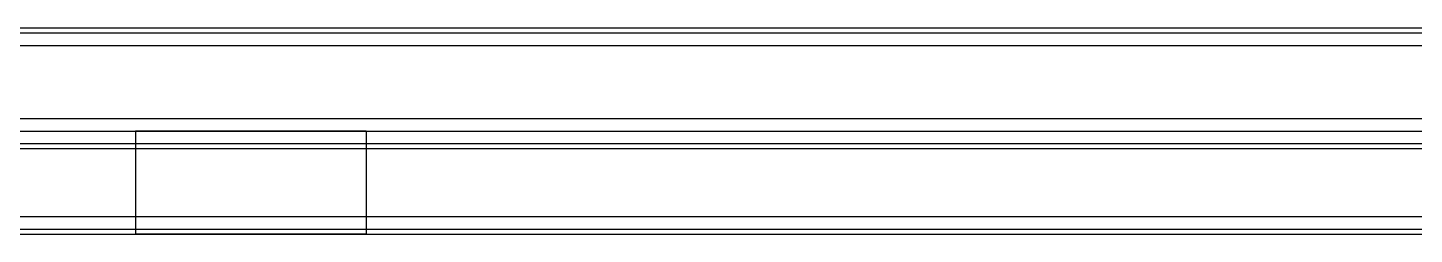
# Model space of a CAD drawing. Header units: millimetres. Extents: x -2000 to 0, y -2 to 2.
# Drawn here: x -1880.12 to -1848.29, y -2.38 to 2.38 of the extents above; entities that cross this region are included whole.
import ezdxf

# ---------------------------------------------------------------- set-up
doc = ezdxf.new("R2010")
doc.units = ezdxf.units.MM
doc.header["$MEASUREMENT"] = 0
doc.layers.add('2 Meter Open Rail', color=7, linetype='Continuous')

msp = doc.modelspace()

# ---------------------------------------------------------------- linework, layer by layer
at = {"layer": '2 Meter Open Rail', "lineweight": 30}
for p, q in [((-2000, 2.375, 20.122), (0, 2.375, 20.122)), ((-2000, 2.375, 19.935), (0, 2.375, 19.935)), ((-2000, 2.256, 20.409), (0, 2.256, 20.409)), ((-2000, 1.969, 19.529), (0, 1.969, 19.529)), ((-2000, 0.287, 22.378), (0, 0.287, 22.378)), ((-2000, 0, 19.529), (0, 0, 19.529)), ((-2000, 0, 0.406), (0, 0, 0.406)), ((-2000, -0.287, 22.378), (0, -0.287, 22.378)), ((-1877.649, 0, 13.163), (-1877.65, 0, 6.404)), ((-1877.65, 0, 6.404), (-1877.649, 0, 6.345)), ((-1877.65, 0, 6.404), (-1877.65, -2.375, 6.404)), ((-1877.65, 0, 13.104), (-1877.65, -2.375, 13.104)), ((-1877.647, 0, 13.222), (-1877.649, 0, 13.163)), ((-1877.649, 0, 6.345), (-1877.647, 0, 6.286)), ((-1877.644, 0, 13.282), (-1877.647, 0, 13.222)), ((-1877.647, 0, 6.286), (-1877.644, 0, 6.226)), ((-1877.639, 0, 13.342), (-1877.644, 0, 13.282)), ((-1877.644, 0, 6.226), (-1877.639, 0, 6.166)), ((-1877.633, 0, 13.403), (-1877.639, 0, 13.342)), ((-1877.639, 0, 6.166), (-1877.633, 0, 6.106)), ((-1877.625, 0, 13.464), (-1877.633, 0, 13.403)), ((-1877.633, 0, 6.106), (-1877.625, 0, 6.045)), ((-1877.616, 0, 13.525), (-1877.625, 0, 13.464)), ((-1877.625, 0, 6.045), (-1877.616, 0, 5.984)), ((-1877.606, 0, 13.587), (-1877.616, 0, 13.525)), ((-1877.616, 0, 5.984), (-1877.606, 0, 5.922)), ((-1877.594, 0, 13.648), (-1877.606, 0, 13.587)), ((-1877.606, 0, 5.922), (-1877.594, 0, 5.86)), ((-1877.58, 0, 13.71), (-1877.594, 0, 13.648)), ((-1877.594, 0, 5.86), (-1877.58, 0, 5.799)), ((-1877.565, 0, 13.772), (-1877.58, 0, 13.71)), ((-1877.58, 0, 5.799), (-1877.565, 0, 5.737)), ((-1877.548, 0, 13.833), (-1877.565, 0, 13.772)), ((-1877.565, 0, 5.737), (-1877.548, 0, 5.675)), ((-1877.529, 0, 13.895), (-1877.548, 0, 13.833)), ((-1877.548, 0, 5.675), (-1877.529, 0, 5.613)), ((-1877.509, 0, 13.957), (-1877.529, 0, 13.895)), ((-1877.529, 0, 5.613), (-1877.509, 0, 5.552)), ((-1877.487, 0, 14.018), (-1877.509, 0, 13.957)), ((-1877.509, 0, 5.552), (-1877.487, 0, 5.49)), ((-1877.464, 0, 14.08), (-1877.487, 0, 14.018)), ((-1877.487, 0, 5.49), (-1877.464, 0, 5.429)), ((-1877.439, 0, 14.141), (-1877.464, 0, 14.08)), ((-1877.464, 0, 5.429), (-1877.439, 0, 5.368)), ((-1877.412, 0, 14.201), (-1877.439, 0, 14.141)), ((-1877.439, 0, 5.368), (-1877.412, 0, 5.307)), ((-1877.384, 0, 14.262), (-1877.412, 0, 14.201)), ((-1877.412, 0, 5.307), (-1877.384, 0, 5.247)), ((-1877.354, 0, 14.321), (-1877.384, 0, 14.262)), ((-1877.384, 0, 5.247), (-1877.354, 0, 5.187)), ((-1877.322, 0, 14.381), (-1877.354, 0, 14.321)), ((-1877.354, 0, 5.187), (-1877.322, 0, 5.128)), ((-1877.289, 0, 14.439), (-1877.322, 0, 14.381)), ((-1877.322, 0, 5.128), (-1877.289, 0, 5.069)), ((-1877.254, 0, 14.497), (-1877.289, 0, 14.439)), ((-1877.289, 0, 5.069), (-1877.254, 0, 5.011)), ((-1877.218, 0, 14.554), (-1877.254, 0, 14.497)), ((-1877.254, 0, 5.011), (-1877.218, 0, 4.954)), ((-1877.18, 0, 14.611), (-1877.218, 0, 14.554)), ((-1877.218, 0, 4.954), (-1877.18, 0, 4.898)), ((-1877.141, 0, 14.666), (-1877.18, 0, 14.611)), ((-1877.18, 0, 4.898), (-1877.141, 0, 4.842)), ((-1877.1, 0, 14.721), (-1877.141, 0, 14.666)), ((-1877.141, 0, 4.842), (-1877.1, 0, 4.788)), ((-1877.057, 0, 14.775), (-1877.1, 0, 14.721)), ((-1877.1, 0, 4.788), (-1877.057, 0, 4.734)), ((-1877.014, 0, 14.827), (-1877.057, 0, 14.775)), ((-1877.057, 0, 4.734), (-1877.014, 0, 4.681)), ((-1876.968, 0, 14.879), (-1877.014, 0, 14.827)), ((-1877.014, 0, 4.681), (-1876.968, 0, 4.63)), ((-1876.922, 0, 14.929), (-1876.968, 0, 14.879)), ((-1876.968, 0, 4.63), (-1876.922, 0, 4.58)), ((-1876.874, 0, 14.978), (-1876.922, 0, 14.929)), ((-1876.922, 0, 4.58), (-1876.874, 0, 4.53)), ((-1876.825, 0, 15.026), (-1876.874, 0, 14.978)), ((-1876.874, 0, 4.53), (-1876.825, 0, 4.483)), ((-1876.774, 0, 15.073), (-1876.825, 0, 15.026)), ((-1876.825, 0, 4.483), (-1876.774, 0, 4.436)), ((-1876.723, 0, 15.118), (-1876.774, 0, 15.073)), ((-1876.774, 0, 4.436), (-1876.723, 0, 4.391)), ((-1876.67, 0, 15.162), (-1876.723, 0, 15.118)), ((-1876.723, 0, 4.391), (-1876.67, 0, 4.347)), ((-1876.617, 0, 15.204), (-1876.67, 0, 15.162)), ((-1876.67, 0, 4.347), (-1876.617, 0, 4.305)), ((-1876.562, 0, 15.245), (-1876.617, 0, 15.204)), ((-1876.617, 0, 4.305), (-1876.562, 0, 4.264)), ((-1876.507, 0, 15.284), (-1876.562, 0, 15.245)), ((-1876.562, 0, 4.264), (-1876.507, 0, 4.224)), ((-1876.45, 0, 15.322), (-1876.507, 0, 15.284)), ((-1876.507, 0, 4.224), (-1876.45, 0, 4.186)), ((-1876.393, 0, 15.359), (-1876.45, 0, 15.322)), ((-1876.45, 0, 4.186), (-1876.393, 0, 4.15)), ((-1876.335, 0, 15.393), (-1876.393, 0, 15.359)), ((-1876.393, 0, 4.15), (-1876.335, 0, 4.115)), ((-1876.276, 0, 15.427), (-1876.335, 0, 15.393)), ((-1876.335, 0, 4.115), (-1876.276, 0, 4.082)), ((-1876.217, 0, 15.458), (-1876.276, 0, 15.427)), ((-1876.276, 0, 4.082), (-1876.217, 0, 4.05)), ((-1876.157, 0, 15.488), (-1876.217, 0, 15.458)), ((-1876.217, 0, 4.05), (-1876.157, 0, 4.02)), ((-1876.097, 0, 15.517), (-1876.157, 0, 15.488)), ((-1876.157, 0, 4.02), (-1876.097, 0, 3.992)), ((-1876.036, 0, 15.543), (-1876.097, 0, 15.517)), ((-1876.097, 0, 3.992), (-1876.036, 0, 3.965)), ((-1875.975, 0, 15.568), (-1876.036, 0, 15.543)), ((-1876.036, 0, 3.965), (-1875.975, 0, 3.94)), ((-1875.914, 0, 15.592), (-1875.975, 0, 15.568)), ((-1875.975, 0, 3.94), (-1875.914, 0, 3.917)), ((-1875.853, 0, 15.613), (-1875.914, 0, 15.592)), ((-1875.914, 0, 3.917), (-1875.853, 0, 3.895)), ((-1875.791, 0, 15.634), (-1875.853, 0, 15.613)), ((-1875.853, 0, 3.895), (-1875.791, 0, 3.875)), ((-1875.729, 0, 15.652), (-1875.791, 0, 15.634)), ((-1875.791, 0, 3.875), (-1875.729, 0, 3.857)), ((-1875.667, 0, 15.669), (-1875.729, 0, 15.652)), ((-1875.729, 0, 3.857), (-1875.667, 0, 3.84)), ((-1875.606, 0, 15.684), (-1875.667, 0, 15.669)), ((-1875.667, 0, 3.84), (-1875.606, 0, 3.824)), ((-1875.544, 0, 15.698), (-1875.606, 0, 15.684)), ((-1875.606, 0, 3.824), (-1875.544, 0, 3.811)), ((-1875.482, 0, 15.71), (-1875.544, 0, 15.698)), ((-1875.544, 0, 3.811), (-1875.482, 0, 3.799)), ((-1875.421, 0, 15.721), (-1875.482, 0, 15.71)), ((-1875.482, 0, 3.799), (-1875.421, 0, 3.788)), ((-1875.36, 0, 15.73), (-1875.421, 0, 15.721)), ((-1875.421, 0, 3.788), (-1875.36, 0, 3.779)), ((-1875.299, 0, 15.737), (-1875.36, 0, 15.73)), ((-1875.36, 0, 3.779), (-1875.299, 0, 3.771)), ((-1875.238, 0, 15.744), (-1875.299, 0, 15.737)), ((-1875.299, 0, 3.771), (-1875.238, 0, 3.765)), ((-1875.178, 0, 15.748), (-1875.238, 0, 15.744)), ((-1875.238, 0, 3.765), (-1875.178, 0, 3.76)), ((-1875.118, 0, 15.752), (-1875.178, 0, 15.748)), ((-1875.178, 0, 3.76), (-1875.118, 0, 3.757)), ((-1875.059, 0, 15.754), (-1875.118, 0, 15.752)), ((-1875.118, 0, 3.757), (-1875.059, 0, 3.755)), ((-1875, 0, 15.754), (-1875.059, 0, 15.754)), ((-1875.059, 0, 3.755), (-1875, 0, 3.754)), ((-1874.941, 0, 15.754), (-1875, 0, 15.754)), ((-1875, 0, 3.754), (-1874.941, 0, 3.755)), ((-1874.882, 0, 15.752), (-1874.941, 0, 15.754)), ((-1874.941, 0, 3.755), (-1874.882, 0, 3.757)), ((-1874.822, 0, 15.748), (-1874.882, 0, 15.752)), ((-1874.882, 0, 3.757), (-1874.822, 0, 3.76)), ((-1874.762, 0, 15.744), (-1874.822, 0, 15.748)), ((-1874.822, 0, 3.76), (-1874.762, 0, 3.765)), ((-1874.701, 0, 15.737), (-1874.762, 0, 15.744)), ((-1874.762, 0, 3.765), (-1874.701, 0, 3.771)), ((-1874.64, 0, 15.73), (-1874.701, 0, 15.737)), ((-1874.701, 0, 3.771), (-1874.64, 0, 3.779)), ((-1874.579, 0, 15.721), (-1874.64, 0, 15.73)), ((-1874.64, 0, 3.779), (-1874.579, 0, 3.788)), ((-1874.518, 0, 15.71), (-1874.579, 0, 15.721)), ((-1874.579, 0, 3.788), (-1874.518, 0, 3.799)), ((-1874.456, 0, 15.698), (-1874.518, 0, 15.71)), ((-1874.518, 0, 3.799), (-1874.456, 0, 3.811)), ((-1874.394, 0, 15.684), (-1874.456, 0, 15.698)), ((-1874.456, 0, 3.811), (-1874.394, 0, 3.824)), ((-1874.333, 0, 15.669), (-1874.394, 0, 15.684)), ((-1874.394, 0, 3.824), (-1874.333, 0, 3.84)), ((-1874.271, 0, 15.652), (-1874.333, 0, 15.669)), ((-1874.333, 0, 3.84), (-1874.271, 0, 3.857)), ((-1874.209, 0, 15.634), (-1874.271, 0, 15.652)), ((-1874.271, 0, 3.857), (-1874.209, 0, 3.875)), ((-1874.147, 0, 15.613), (-1874.209, 0, 15.634)), ((-1874.209, 0, 3.875), (-1874.147, 0, 3.895)), ((-1874.086, 0, 15.592), (-1874.147, 0, 15.613)), ((-1874.147, 0, 3.895), (-1874.086, 0, 3.917)), ((-1874.025, 0, 15.568), (-1874.086, 0, 15.592)), ((-1874.086, 0, 3.917), (-1874.025, 0, 3.94)), ((-1873.964, 0, 15.543), (-1874.025, 0, 15.568)), ((-1874.025, 0, 3.94), (-1873.964, 0, 3.965)), ((-1873.903, 0, 15.517), (-1873.964, 0, 15.543)), ((-1873.964, 0, 3.965), (-1873.903, 0, 3.992)), ((-1873.843, 0, 15.488), (-1873.903, 0, 15.517)), ((-1873.903, 0, 3.992), (-1873.843, 0, 4.02)), ((-1873.783, 0, 15.458), (-1873.843, 0, 15.488)), ((-1873.843, 0, 4.02), (-1873.783, 0, 4.05)), ((-1873.724, 0, 15.427), (-1873.783, 0, 15.458)), ((-1873.783, 0, 4.05), (-1873.724, 0, 4.082)), ((-1873.665, 0, 15.393), (-1873.724, 0, 15.427)), ((-1873.724, 0, 4.082), (-1873.665, 0, 4.115)), ((-1873.607, 0, 15.359), (-1873.665, 0, 15.393)), ((-1873.665, 0, 4.115), (-1873.607, 0, 4.15)), ((-1873.55, 0, 15.322), (-1873.607, 0, 15.359)), ((-1873.607, 0, 4.15), (-1873.55, 0, 4.186)), ((-1873.493, 0, 15.284), (-1873.55, 0, 15.322)), ((-1873.55, 0, 4.186), (-1873.493, 0, 4.224)), ((-1873.438, 0, 15.245), (-1873.493, 0, 15.284)), ((-1873.493, 0, 4.224), (-1873.438, 0, 4.264)), ((-1873.383, 0, 15.204), (-1873.438, 0, 15.245)), ((-1873.438, 0, 4.264), (-1873.383, 0, 4.305)), ((-1873.33, 0, 15.162), (-1873.383, 0, 15.204)), ((-1873.383, 0, 4.305), (-1873.33, 0, 4.347)), ((-1873.277, 0, 15.118), (-1873.33, 0, 15.162)), ((-1873.33, 0, 4.347), (-1873.277, 0, 4.391)), ((-1873.226, 0, 15.073), (-1873.277, 0, 15.118)), ((-1873.277, 0, 4.391), (-1873.226, 0, 4.436)), ((-1873.175, 0, 15.026), (-1873.226, 0, 15.073)), ((-1873.226, 0, 4.436), (-1873.175, 0, 4.483)), ((-1873.126, 0, 14.978), (-1873.175, 0, 15.026)), ((-1873.175, 0, 4.483), (-1873.126, 0, 4.53)), ((-1873.078, 0, 14.929), (-1873.126, 0, 14.978)), ((-1873.126, 0, 4.53), (-1873.078, 0, 4.58)), ((-1873.032, 0, 14.879), (-1873.078, 0, 14.929)), ((-1873.078, 0, 4.58), (-1873.032, 0, 4.63)), ((-1872.986, 0, 14.827), (-1873.032, 0, 14.879)), ((-1873.032, 0, 4.63), (-1872.986, 0, 4.681)), ((-1872.943, 0, 14.775), (-1872.986, 0, 14.827)), ((-1872.986, 0, 4.681), (-1872.943, 0, 4.734)), ((-1872.9, 0, 14.721), (-1872.943, 0, 14.775)), ((-1872.943, 0, 4.734), (-1872.9, 0, 4.788)), ((-1872.859, 0, 14.666), (-1872.9, 0, 14.721)), ((-1872.9, 0, 4.788), (-1872.859, 0, 4.842)), ((-1872.82, 0, 14.611), (-1872.859, 0, 14.666)), ((-1872.859, 0, 4.842), (-1872.82, 0, 4.898)), ((-1872.782, 0, 14.554), (-1872.82, 0, 14.611)), ((-1872.82, 0, 4.898), (-1872.782, 0, 4.954)), ((-1872.746, 0, 14.497), (-1872.782, 0, 14.554)), ((-1872.782, 0, 4.954), (-1872.746, 0, 5.011)), ((-1872.711, 0, 14.439), (-1872.746, 0, 14.497)), ((-1872.746, 0, 5.011), (-1872.711, 0, 5.069)), ((-1872.678, 0, 14.381), (-1872.711, 0, 14.439)), ((-1872.711, 0, 5.069), (-1872.678, 0, 5.128)), ((-1872.646, 0, 14.321), (-1872.678, 0, 14.381)), ((-1872.678, 0, 5.128), (-1872.646, 0, 5.187)), ((-1872.616, 0, 14.262), (-1872.646, 0, 14.321)), ((-1872.646, 0, 5.187), (-1872.616, 0, 5.247)), ((-1872.588, 0, 14.201), (-1872.616, 0, 14.262)), ((-1872.616, 0, 5.247), (-1872.588, 0, 5.307)), ((-1872.561, 0, 14.141), (-1872.588, 0, 14.201)), ((-1872.588, 0, 5.307), (-1872.561, 0, 5.368)), ((-1872.536, 0, 14.08), (-1872.561, 0, 14.141)), ((-1872.561, 0, 5.368), (-1872.536, 0, 5.429)), ((-1872.513, 0, 14.018), (-1872.536, 0, 14.08)), ((-1872.536, 0, 5.429), (-1872.513, 0, 5.49)), ((-1872.491, 0, 13.957), (-1872.513, 0, 14.018)), ((-1872.513, 0, 5.49), (-1872.491, 0, 5.552)), ((-1872.471, 0, 13.895), (-1872.491, 0, 13.957)), ((-1872.491, 0, 5.552), (-1872.471, 0, 5.613)), ((-1872.452, 0, 13.833), (-1872.471, 0, 13.895)), ((-1872.471, 0, 5.613), (-1872.452, 0, 5.675)), ((-1872.435, 0, 13.772), (-1872.452, 0, 13.833)), ((-1872.452, 0, 5.675), (-1872.435, 0, 5.737)), ((-1872.42, 0, 13.71), (-1872.435, 0, 13.772)), ((-1872.435, 0, 5.737), (-1872.42, 0, 5.799)), ((-1872.406, 0, 13.648), (-1872.42, 0, 13.71)), ((-1872.42, 0, 5.799), (-1872.406, 0, 5.86)), ((-1872.394, 0, 13.587), (-1872.406, 0, 13.648)), ((-1872.406, 0, 5.86), (-1872.394, 0, 5.922)), ((-1872.384, 0, 13.525), (-1872.394, 0, 13.587)), ((-1872.394, 0, 5.922), (-1872.384, 0, 5.984)), ((-1872.375, 0, 13.464), (-1872.384, 0, 13.525)), ((-1872.384, 0, 5.984), (-1872.375, 0, 6.045)), ((-1872.367, 0, 13.403), (-1872.375, 0, 13.464)), ((-1872.375, 0, 6.045), (-1872.367, 0, 6.106)), ((-1872.361, 0, 13.342), (-1872.367, 0, 13.403)), ((-1872.367, 0, 6.106), (-1872.361, 0, 6.166)), ((-1872.356, 0, 13.282), (-1872.361, 0, 13.342)), ((-1872.361, 0, 6.166), (-1872.356, 0, 6.226)), ((-1872.353, 0, 13.222), (-1872.356, 0, 13.282)), ((-1872.356, 0, 6.226), (-1872.353, 0, 6.286)), ((-1872.351, 0, 13.163), (-1872.353, 0, 13.222)), ((-1872.353, 0, 6.286), (-1872.351, 0, 6.345)), ((-1872.35, 0, 6.404), (-1872.351, 0, 13.163)), ((-1872.351, 0, 6.345), (-1872.35, 0, 6.404)), ((-1872.35, 0, 6.404), (-1872.35, -2.375, 6.404)), ((-1872.35, 0, 13.104), (-1872.35, -2.375, 13.104)), ((-2000, -0.406), (0, -0.406)), ((-2000, -1.969), (0, -1.969)), ((-2000, -2.256, 20.409), (0, -2.256, 20.409)), ((-2000, -2.375, 0.406), (0, -2.375, 0.406)), ((-2000, -2.375, 20.122), (0, -2.375, 20.122)), ((-1877.649, -2.375, 6.345), (-1877.65, -2.375, 13.104)), ((-1877.65, -2.375, 13.104), (-1877.649, -2.375, 13.163)), ((-1877.647, -2.375, 6.286), (-1877.649, -2.375, 6.345)), ((-1877.649, -2.375, 13.163), (-1877.647, -2.375, 13.222)), ((-1877.644, -2.375, 6.226), (-1877.647, -2.375, 6.286)), ((-1877.647, -2.375, 13.222), (-1877.644, -2.375, 13.282)), ((-1877.639, -2.375, 6.166), (-1877.644, -2.375, 6.226)), ((-1877.644, -2.375, 13.282), (-1877.639, -2.375, 13.342)), ((-1877.633, -2.375, 6.106), (-1877.639, -2.375, 6.166)), ((-1877.639, -2.375, 13.342), (-1877.633, -2.375, 13.403)), ((-1877.625, -2.375, 6.045), (-1877.633, -2.375, 6.106)), ((-1877.633, -2.375, 13.403), (-1877.625, -2.375, 13.464)), ((-1877.616, -2.375, 5.984), (-1877.625, -2.375, 6.045)), ((-1877.625, -2.375, 13.464), (-1877.616, -2.375, 13.525)), ((-1877.606, -2.375, 5.922), (-1877.616, -2.375, 5.984)), ((-1877.616, -2.375, 13.525), (-1877.606, -2.375, 13.587)), ((-1877.594, -2.375, 5.86), (-1877.606, -2.375, 5.922)), ((-1877.606, -2.375, 13.587), (-1877.594, -2.375, 13.648)), ((-1877.58, -2.375, 5.799), (-1877.594, -2.375, 5.86)), ((-1877.594, -2.375, 13.648), (-1877.58, -2.375, 13.71)), ((-1877.565, -2.375, 5.737), (-1877.58, -2.375, 5.799)), ((-1877.58, -2.375, 13.71), (-1877.565, -2.375, 13.772)), ((-1877.548, -2.375, 5.675), (-1877.565, -2.375, 5.737)), ((-1877.565, -2.375, 13.772), (-1877.548, -2.375, 13.833)), ((-1877.529, -2.375, 5.613), (-1877.548, -2.375, 5.675)), ((-1877.548, -2.375, 13.833), (-1877.529, -2.375, 13.895)), ((-1877.509, -2.375, 5.552), (-1877.529, -2.375, 5.613)), ((-1877.529, -2.375, 13.895), (-1877.509, -2.375, 13.957)), ((-1877.487, -2.375, 5.49), (-1877.509, -2.375, 5.552)), ((-1877.509, -2.375, 13.957), (-1877.487, -2.375, 14.018)), ((-1877.464, -2.375, 5.429), (-1877.487, -2.375, 5.49)), ((-1877.487, -2.375, 14.018), (-1877.464, -2.375, 14.08)), ((-1877.439, -2.375, 5.368), (-1877.464, -2.375, 5.429)), ((-1877.464, -2.375, 14.08), (-1877.439, -2.375, 14.141)), ((-1877.412, -2.375, 5.307), (-1877.439, -2.375, 5.368)), ((-1877.439, -2.375, 14.141), (-1877.412, -2.375, 14.201)), ((-1877.384, -2.375, 5.247), (-1877.412, -2.375, 5.307)), ((-1877.412, -2.375, 14.201), (-1877.384, -2.375, 14.262)), ((-1877.354, -2.375, 5.187), (-1877.384, -2.375, 5.247)), ((-1877.384, -2.375, 14.262), (-1877.354, -2.375, 14.321)), ((-1877.322, -2.375, 5.128), (-1877.354, -2.375, 5.187)), ((-1877.354, -2.375, 14.321), (-1877.322, -2.375, 14.381)), ((-1877.289, -2.375, 5.069), (-1877.322, -2.375, 5.128)), ((-1877.322, -2.375, 14.381), (-1877.289, -2.375, 14.439)), ((-1877.254, -2.375, 5.011), (-1877.289, -2.375, 5.069)), ((-1877.289, -2.375, 14.439), (-1877.254, -2.375, 14.497)), ((-1877.218, -2.375, 4.954), (-1877.254, -2.375, 5.011)), ((-1877.254, -2.375, 14.497), (-1877.218, -2.375, 14.554)), ((-1877.18, -2.375, 4.898), (-1877.218, -2.375, 4.954)), ((-1877.218, -2.375, 14.554), (-1877.18, -2.375, 14.611)), ((-1877.141, -2.375, 4.842), (-1877.18, -2.375, 4.898)), ((-1877.18, -2.375, 14.611), (-1877.141, -2.375, 14.666)), ((-1877.1, -2.375, 4.788), (-1877.141, -2.375, 4.842)), ((-1877.141, -2.375, 14.666), (-1877.1, -2.375, 14.721)), ((-1877.057, -2.375, 4.734), (-1877.1, -2.375, 4.788)), ((-1877.1, -2.375, 14.721), (-1877.057, -2.375, 14.775)), ((-1877.014, -2.375, 4.681), (-1877.057, -2.375, 4.734)), ((-1877.057, -2.375, 14.775), (-1877.014, -2.375, 14.827)), ((-1876.968, -2.375, 4.63), (-1877.014, -2.375, 4.681)), ((-1877.014, -2.375, 14.827), (-1876.968, -2.375, 14.879)), ((-1876.922, -2.375, 4.58), (-1876.968, -2.375, 4.63)), ((-1876.968, -2.375, 14.879), (-1876.922, -2.375, 14.929)), ((-1876.874, -2.375, 4.53), (-1876.922, -2.375, 4.58)), ((-1876.922, -2.375, 14.929), (-1876.874, -2.375, 14.978)), ((-1876.825, -2.375, 4.483), (-1876.874, -2.375, 4.53)), ((-1876.874, -2.375, 14.978), (-1876.825, -2.375, 15.026)), ((-1876.774, -2.375, 4.436), (-1876.825, -2.375, 4.483)), ((-1876.825, -2.375, 15.026), (-1876.774, -2.375, 15.073)), ((-1876.723, -2.375, 4.391), (-1876.774, -2.375, 4.436)), ((-1876.774, -2.375, 15.073), (-1876.723, -2.375, 15.118)), ((-1876.67, -2.375, 4.347), (-1876.723, -2.375, 4.391)), ((-1876.723, -2.375, 15.118), (-1876.67, -2.375, 15.162)), ((-1876.617, -2.375, 4.305), (-1876.67, -2.375, 4.347)), ((-1876.67, -2.375, 15.162), (-1876.617, -2.375, 15.204)), ((-1876.562, -2.375, 4.264), (-1876.617, -2.375, 4.305)), ((-1876.617, -2.375, 15.204), (-1876.562, -2.375, 15.245)), ((-1876.507, -2.375, 4.224), (-1876.562, -2.375, 4.264)), ((-1876.562, -2.375, 15.245), (-1876.507, -2.375, 15.284)), ((-1876.45, -2.375, 4.186), (-1876.507, -2.375, 4.224)), ((-1876.507, -2.375, 15.284), (-1876.45, -2.375, 15.322)), ((-1876.393, -2.375, 4.15), (-1876.45, -2.375, 4.186)), ((-1876.45, -2.375, 15.322), (-1876.393, -2.375, 15.359)), ((-1876.335, -2.375, 4.115), (-1876.393, -2.375, 4.15)), ((-1876.393, -2.375, 15.359), (-1876.335, -2.375, 15.393)), ((-1876.276, -2.375, 4.082), (-1876.335, -2.375, 4.115)), ((-1876.335, -2.375, 15.393), (-1876.276, -2.375, 15.427)), ((-1876.217, -2.375, 4.05), (-1876.276, -2.375, 4.082)), ((-1876.276, -2.375, 15.427), (-1876.217, -2.375, 15.458)), ((-1876.157, -2.375, 4.02), (-1876.217, -2.375, 4.05)), ((-1876.217, -2.375, 15.458), (-1876.157, -2.375, 15.488)), ((-1876.097, -2.375, 3.992), (-1876.157, -2.375, 4.02)), ((-1876.157, -2.375, 15.488), (-1876.097, -2.375, 15.517)), ((-1876.036, -2.375, 3.965), (-1876.097, -2.375, 3.992)), ((-1876.097, -2.375, 15.517), (-1876.036, -2.375, 15.543)), ((-1875.975, -2.375, 3.94), (-1876.036, -2.375, 3.965)), ((-1876.036, -2.375, 15.543), (-1875.975, -2.375, 15.568)), ((-1875.914, -2.375, 3.917), (-1875.975, -2.375, 3.94)), ((-1875.975, -2.375, 15.568), (-1875.914, -2.375, 15.592)), ((-1875.853, -2.375, 3.895), (-1875.914, -2.375, 3.917)), ((-1875.914, -2.375, 15.592), (-1875.853, -2.375, 15.613)), ((-1875.791, -2.375, 3.875), (-1875.853, -2.375, 3.895)), ((-1875.853, -2.375, 15.613), (-1875.791, -2.375, 15.634)), ((-1875.729, -2.375, 3.857), (-1875.791, -2.375, 3.875)), ((-1875.791, -2.375, 15.634), (-1875.729, -2.375, 15.652)), ((-1875.667, -2.375, 3.84), (-1875.729, -2.375, 3.857)), ((-1875.729, -2.375, 15.652), (-1875.667, -2.375, 15.669)), ((-1875.606, -2.375, 3.824), (-1875.667, -2.375, 3.84)), ((-1875.667, -2.375, 15.669), (-1875.606, -2.375, 15.684)), ((-1875.544, -2.375, 3.811), (-1875.606, -2.375, 3.824)), ((-1875.606, -2.375, 15.684), (-1875.544, -2.375, 15.698)), ((-1875.482, -2.375, 3.799), (-1875.544, -2.375, 3.811)), ((-1875.544, -2.375, 15.698), (-1875.482, -2.375, 15.71)), ((-1875.421, -2.375, 3.788), (-1875.482, -2.375, 3.799)), ((-1875.482, -2.375, 15.71), (-1875.421, -2.375, 15.721)), ((-1875.36, -2.375, 3.779), (-1875.421, -2.375, 3.788)), ((-1875.421, -2.375, 15.721), (-1875.36, -2.375, 15.73)), ((-1875.299, -2.375, 3.771), (-1875.36, -2.375, 3.779)), ((-1875.36, -2.375, 15.73), (-1875.299, -2.375, 15.737)), ((-1875.238, -2.375, 3.765), (-1875.299, -2.375, 3.771)), ((-1875.299, -2.375, 15.737), (-1875.238, -2.375, 15.744)), ((-1875.178, -2.375, 3.76), (-1875.238, -2.375, 3.765)), ((-1875.238, -2.375, 15.744), (-1875.178, -2.375, 15.748)), ((-1875.118, -2.375, 3.757), (-1875.178, -2.375, 3.76)), ((-1875.178, -2.375, 15.748), (-1875.118, -2.375, 15.752)), ((-1875.059, -2.375, 3.755), (-1875.118, -2.375, 3.757)), ((-1875.118, -2.375, 15.752), (-1875.059, -2.375, 15.754)), ((-1875, -2.375, 3.754), (-1875.059, -2.375, 3.755)), ((-1875.059, -2.375, 15.754), (-1875, -2.375, 15.754)), ((-1874.941, -2.375, 3.755), (-1875, -2.375, 3.754)), ((-1875, -2.375, 15.754), (-1874.941, -2.375, 15.754)), ((-1874.882, -2.375, 3.757), (-1874.941, -2.375, 3.755)), ((-1874.941, -2.375, 15.754), (-1874.882, -2.375, 15.752)), ((-1874.822, -2.375, 3.76), (-1874.882, -2.375, 3.757)), ((-1874.882, -2.375, 15.752), (-1874.822, -2.375, 15.748)), ((-1874.762, -2.375, 3.765), (-1874.822, -2.375, 3.76)), ((-1874.822, -2.375, 15.748), (-1874.762, -2.375, 15.744)), ((-1874.701, -2.375, 3.771), (-1874.762, -2.375, 3.765)), ((-1874.762, -2.375, 15.744), (-1874.701, -2.375, 15.737)), ((-1874.64, -2.375, 3.779), (-1874.701, -2.375, 3.771)), ((-1874.701, -2.375, 15.737), (-1874.64, -2.375, 15.73)), ((-1874.579, -2.375, 3.788), (-1874.64, -2.375, 3.779)), ((-1874.64, -2.375, 15.73), (-1874.579, -2.375, 15.721)), ((-1874.518, -2.375, 3.799), (-1874.579, -2.375, 3.788)), ((-1874.579, -2.375, 15.721), (-1874.518, -2.375, 15.71)), ((-1874.456, -2.375, 3.811), (-1874.518, -2.375, 3.799)), ((-1874.518, -2.375, 15.71), (-1874.456, -2.375, 15.698)), ((-1874.394, -2.375, 3.824), (-1874.456, -2.375, 3.811)), ((-1874.456, -2.375, 15.698), (-1874.394, -2.375, 15.684)), ((-1874.333, -2.375, 3.84), (-1874.394, -2.375, 3.824)), ((-1874.394, -2.375, 15.684), (-1874.333, -2.375, 15.669)), ((-1874.271, -2.375, 3.857), (-1874.333, -2.375, 3.84)), ((-1874.333, -2.375, 15.669), (-1874.271, -2.375, 15.652)), ((-1874.209, -2.375, 3.875), (-1874.271, -2.375, 3.857)), ((-1874.271, -2.375, 15.652), (-1874.209, -2.375, 15.634)), ((-1874.147, -2.375, 3.895), (-1874.209, -2.375, 3.875)), ((-1874.209, -2.375, 15.634), (-1874.147, -2.375, 15.613)), ((-1874.086, -2.375, 3.917), (-1874.147, -2.375, 3.895)), ((-1874.147, -2.375, 15.613), (-1874.086, -2.375, 15.592)), ((-1874.025, -2.375, 3.94), (-1874.086, -2.375, 3.917)), ((-1874.086, -2.375, 15.592), (-1874.025, -2.375, 15.568)), ((-1873.964, -2.375, 3.965), (-1874.025, -2.375, 3.94)), ((-1874.025, -2.375, 15.568), (-1873.964, -2.375, 15.543)), ((-1873.903, -2.375, 3.992), (-1873.964, -2.375, 3.965)), ((-1873.964, -2.375, 15.543), (-1873.903, -2.375, 15.517)), ((-1873.843, -2.375, 4.02), (-1873.903, -2.375, 3.992)), ((-1873.903, -2.375, 15.517), (-1873.843, -2.375, 15.488)), ((-1873.783, -2.375, 4.05), (-1873.843, -2.375, 4.02)), ((-1873.843, -2.375, 15.488), (-1873.783, -2.375, 15.458)), ((-1873.724, -2.375, 4.082), (-1873.783, -2.375, 4.05)), ((-1873.783, -2.375, 15.458), (-1873.724, -2.375, 15.427)), ((-1873.665, -2.375, 4.115), (-1873.724, -2.375, 4.082)), ((-1873.724, -2.375, 15.427), (-1873.665, -2.375, 15.393)), ((-1873.607, -2.375, 4.15), (-1873.665, -2.375, 4.115)), ((-1873.665, -2.375, 15.393), (-1873.607, -2.375, 15.359)), ((-1873.55, -2.375, 4.186), (-1873.607, -2.375, 4.15)), ((-1873.607, -2.375, 15.359), (-1873.55, -2.375, 15.322)), ((-1873.493, -2.375, 4.224), (-1873.55, -2.375, 4.186)), ((-1873.55, -2.375, 15.322), (-1873.493, -2.375, 15.284)), ((-1873.438, -2.375, 4.264), (-1873.493, -2.375, 4.224)), ((-1873.493, -2.375, 15.284), (-1873.438, -2.375, 15.245)), ((-1873.383, -2.375, 4.305), (-1873.438, -2.375, 4.264)), ((-1873.438, -2.375, 15.245), (-1873.383, -2.375, 15.204)), ((-1873.33, -2.375, 4.347), (-1873.383, -2.375, 4.305)), ((-1873.383, -2.375, 15.204), (-1873.33, -2.375, 15.162)), ((-1873.277, -2.375, 4.391), (-1873.33, -2.375, 4.347)), ((-1873.33, -2.375, 15.162), (-1873.277, -2.375, 15.118)), ((-1873.226, -2.375, 4.436), (-1873.277, -2.375, 4.391)), ((-1873.277, -2.375, 15.118), (-1873.226, -2.375, 15.073)), ((-1873.175, -2.375, 4.483), (-1873.226, -2.375, 4.436)), ((-1873.226, -2.375, 15.073), (-1873.175, -2.375, 15.026)), ((-1873.126, -2.375, 4.53), (-1873.175, -2.375, 4.483)), ((-1873.175, -2.375, 15.026), (-1873.126, -2.375, 14.978)), ((-1873.078, -2.375, 4.58), (-1873.126, -2.375, 4.53)), ((-1873.126, -2.375, 14.978), (-1873.078, -2.375, 14.929)), ((-1873.032, -2.375, 4.63), (-1873.078, -2.375, 4.58)), ((-1873.078, -2.375, 14.929), (-1873.032, -2.375, 14.879)), ((-1872.986, -2.375, 4.681), (-1873.032, -2.375, 4.63)), ((-1873.032, -2.375, 14.879), (-1872.986, -2.375, 14.827)), ((-1872.943, -2.375, 4.734), (-1872.986, -2.375, 4.681)), ((-1872.986, -2.375, 14.827), (-1872.943, -2.375, 14.775)), ((-1872.9, -2.375, 4.788), (-1872.943, -2.375, 4.734)), ((-1872.943, -2.375, 14.775), (-1872.9, -2.375, 14.721)), ((-1872.859, -2.375, 4.842), (-1872.9, -2.375, 4.788)), ((-1872.9, -2.375, 14.721), (-1872.859, -2.375, 14.666)), ((-1872.82, -2.375, 4.898), (-1872.859, -2.375, 4.842)), ((-1872.859, -2.375, 14.666), (-1872.82, -2.375, 14.611)), ((-1872.782, -2.375, 4.954), (-1872.82, -2.375, 4.898)), ((-1872.82, -2.375, 14.611), (-1872.782, -2.375, 14.554)), ((-1872.746, -2.375, 5.011), (-1872.782, -2.375, 4.954)), ((-1872.782, -2.375, 14.554), (-1872.746, -2.375, 14.497)), ((-1872.711, -2.375, 5.069), (-1872.746, -2.375, 5.011)), ((-1872.746, -2.375, 14.497), (-1872.711, -2.375, 14.439)), ((-1872.678, -2.375, 5.128), (-1872.711, -2.375, 5.069)), ((-1872.711, -2.375, 14.439), (-1872.678, -2.375, 14.381)), ((-1872.646, -2.375, 5.187), (-1872.678, -2.375, 5.128)), ((-1872.678, -2.375, 14.381), (-1872.646, -2.375, 14.321)), ((-1872.616, -2.375, 5.247), (-1872.646, -2.375, 5.187)), ((-1872.646, -2.375, 14.321), (-1872.616, -2.375, 14.262)), ((-1872.588, -2.375, 5.307), (-1872.616, -2.375, 5.247)), ((-1872.616, -2.375, 14.262), (-1872.588, -2.375, 14.201)), ((-1872.561, -2.375, 5.368), (-1872.588, -2.375, 5.307)), ((-1872.588, -2.375, 14.201), (-1872.561, -2.375, 14.141)), ((-1872.536, -2.375, 5.429), (-1872.561, -2.375, 5.368)), ((-1872.561, -2.375, 14.141), (-1872.536, -2.375, 14.08)), ((-1872.513, -2.375, 5.49), (-1872.536, -2.375, 5.429)), ((-1872.536, -2.375, 14.08), (-1872.513, -2.375, 14.018)), ((-1872.491, -2.375, 5.552), (-1872.513, -2.375, 5.49)), ((-1872.513, -2.375, 14.018), (-1872.491, -2.375, 13.957)), ((-1872.471, -2.375, 5.613), (-1872.491, -2.375, 5.552)), ((-1872.491, -2.375, 13.957), (-1872.471, -2.375, 13.895)), ((-1872.452, -2.375, 5.675), (-1872.471, -2.375, 5.613)), ((-1872.471, -2.375, 13.895), (-1872.452, -2.375, 13.833)), ((-1872.435, -2.375, 5.737), (-1872.452, -2.375, 5.675)), ((-1872.452, -2.375, 13.833), (-1872.435, -2.375, 13.772)), ((-1872.42, -2.375, 5.799), (-1872.435, -2.375, 5.737)), ((-1872.435, -2.375, 13.772), (-1872.42, -2.375, 13.71)), ((-1872.406, -2.375, 5.86), (-1872.42, -2.375, 5.799)), ((-1872.42, -2.375, 13.71), (-1872.406, -2.375, 13.648)), ((-1872.394, -2.375, 5.922), (-1872.406, -2.375, 5.86)), ((-1872.406, -2.375, 13.648), (-1872.394, -2.375, 13.587)), ((-1872.384, -2.375, 5.984), (-1872.394, -2.375, 5.922)), ((-1872.394, -2.375, 13.587), (-1872.384, -2.375, 13.525)), ((-1872.375, -2.375, 6.045), (-1872.384, -2.375, 5.984)), ((-1872.384, -2.375, 13.525), (-1872.375, -2.375, 13.464)), ((-1872.367, -2.375, 6.106), (-1872.375, -2.375, 6.045)), ((-1872.375, -2.375, 13.464), (-1872.367, -2.375, 13.403)), ((-1872.361, -2.375, 6.166), (-1872.367, -2.375, 6.106)), ((-1872.367, -2.375, 13.403), (-1872.361, -2.375, 13.342)), ((-1872.356, -2.375, 6.226), (-1872.361, -2.375, 6.166)), ((-1872.361, -2.375, 13.342), (-1872.356, -2.375, 13.282)), ((-1872.353, -2.375, 6.286), (-1872.356, -2.375, 6.226)), ((-1872.356, -2.375, 13.282), (-1872.353, -2.375, 13.222)), ((-1872.351, -2.375, 6.345), (-1872.353, -2.375, 6.286)), ((-1872.353, -2.375, 13.222), (-1872.351, -2.375, 13.163)), ((-1872.35, -2.375, 6.404), (-1872.351, -2.375, 6.345)), ((-1872.351, -2.375, 13.163), (-1872.35, -2.375, 6.404))]:
    msp.add_line(p, q, dxfattribs=at)

doc.saveas('drawing.dxf')
